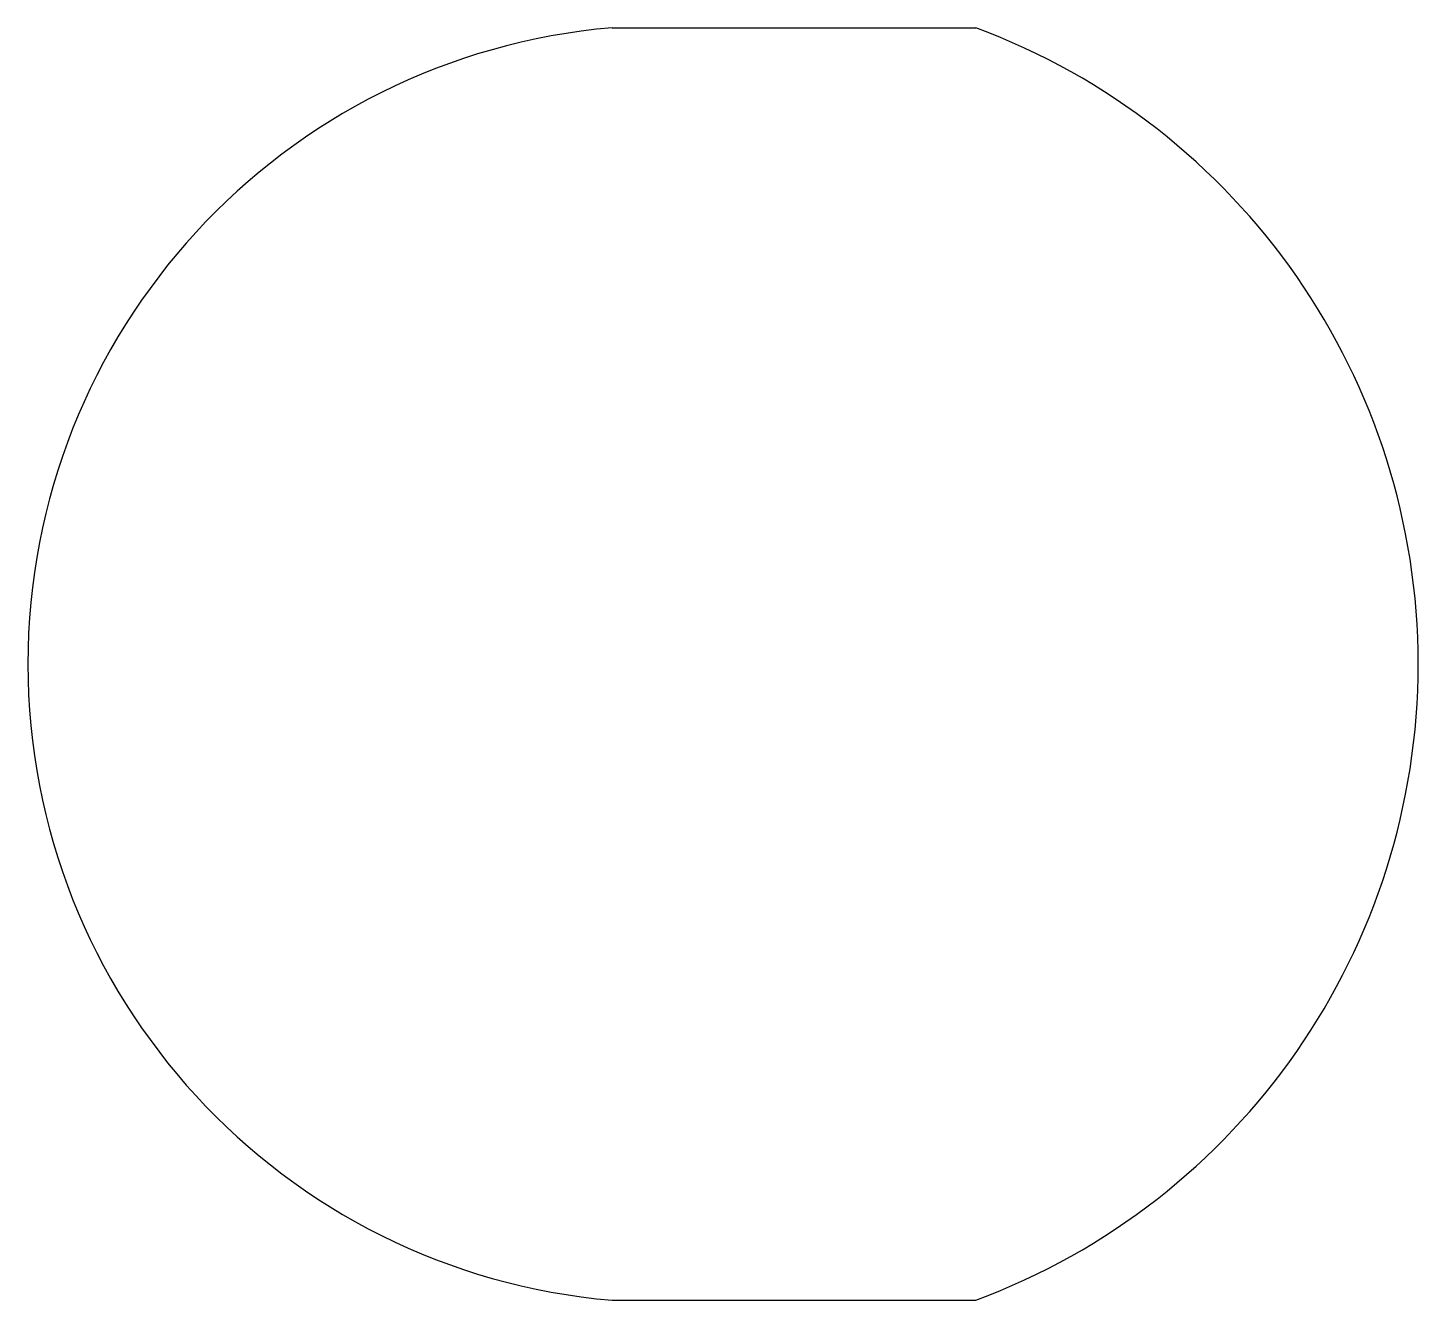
# Model space of a CAD drawing. Header units: millimetres. Extents: x 1667 to 2049, y 1915 to 2265.
import ezdxf

# ---------------------------------------------------------------- set-up
doc = ezdxf.new("R2010")
doc.units = ezdxf.units.MM

msp = doc.modelspace()

# ---------------------------------------------------------------- linework, layer by layer
for p, q in [((1827.22, 2264.83), (1927.22, 2264.83)), ((1827.22, 1914.83), (1927.22, 1914.83))]:
    msp.add_line(p, q)
for centre, radius, start, end in [((1842.22, 2089.83), 175.64, 94.8991, 265.1009), ((1862.22, 2089.83), 186.68, 290.3764, 69.6236)]:
    msp.add_arc(centre, radius, start, end)

doc.saveas('drawing.dxf')
